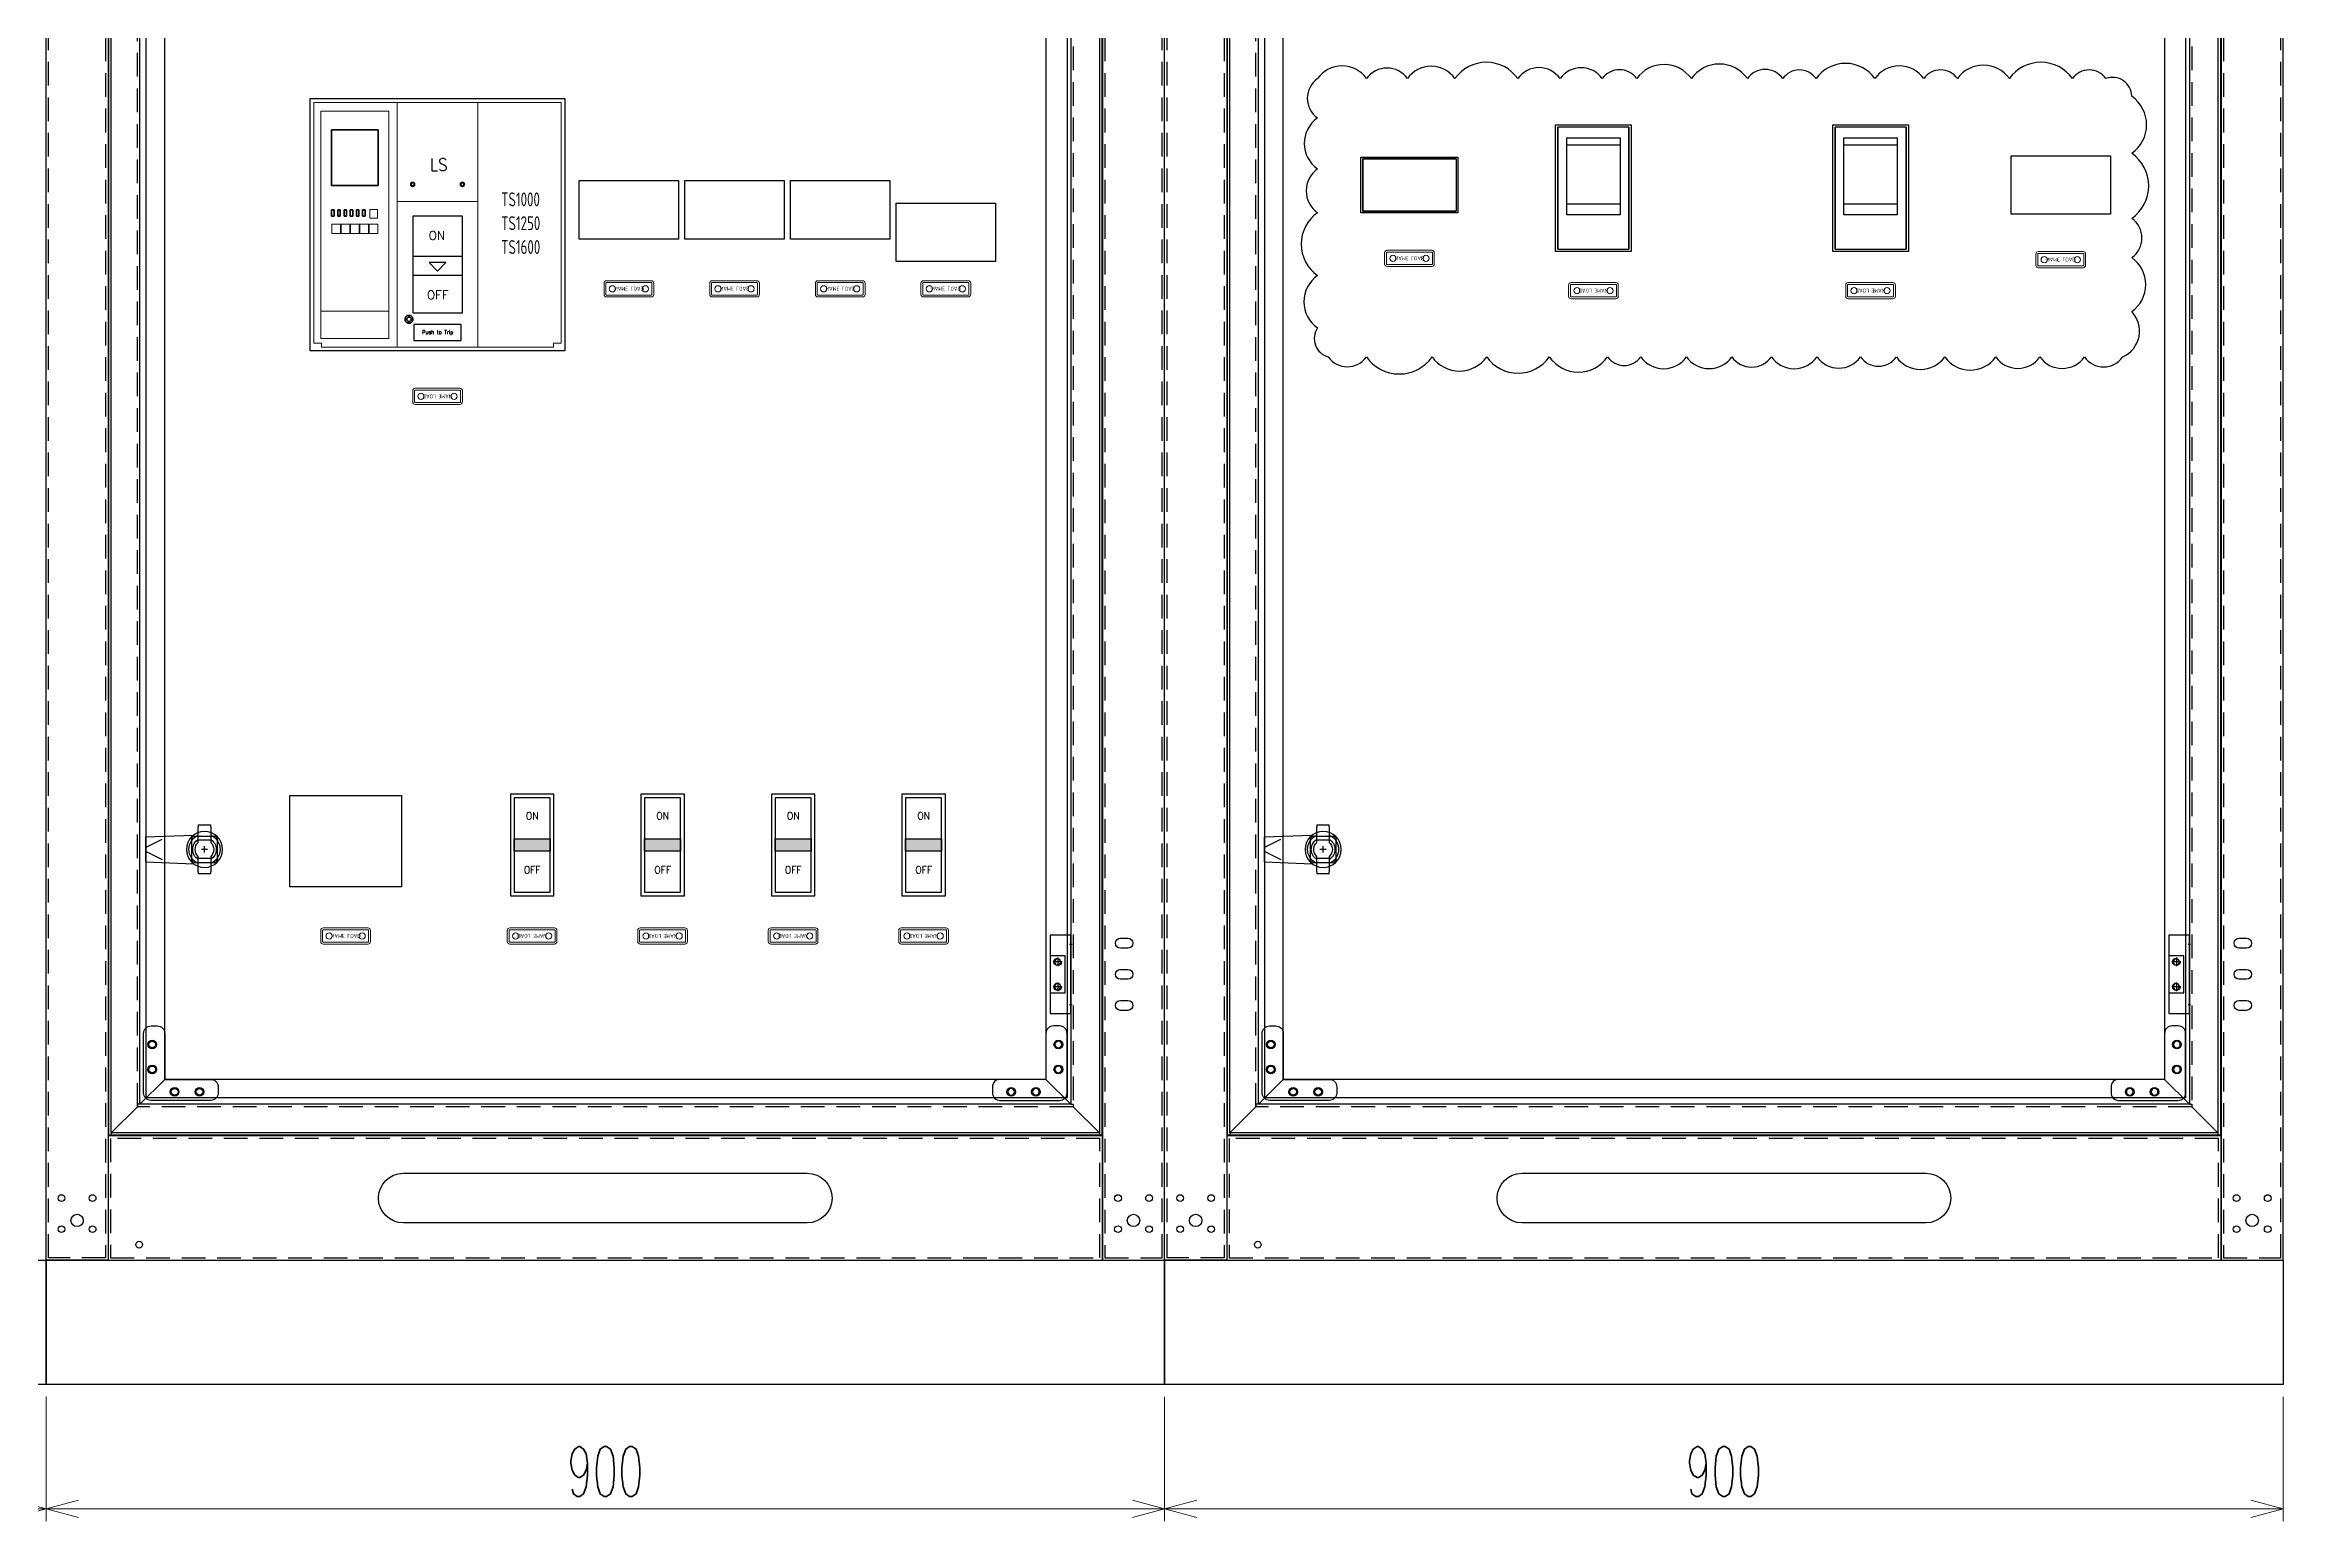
# Model space of a CAD drawing. Header units: millimetres. Extents: x 173893 to 258446, y -176540 to -123824.
# Drawn here: x 193402 to 195203, y -141376 to -140189 of the extents above; entities that cross this region are included whole.
import ezdxf
from ezdxf.enums import TextEntityAlignment as Align

# ---------------------------------------------------------------- set-up
doc = ezdxf.new("R2010")
doc.units = ezdxf.units.MM
doc.header["$LTSCALE"] = 3
doc.linetypes.add('ACAD_ISO04W100', pattern=[30, 24, -3, 0, -3])
doc.linetypes.add('HIDDEN', pattern=[9.525, 6.35, -3.175])
doc.layers.add('@.DM. KÍCH THƯỚC', color=8, linetype='Continuous', transparency=0.2)
for name, color, linetype in [('@.DM. NÉT CHÍNH', 7, 'Continuous'), ('@.DM. NÉT ĐỤC', 2, 'Continuous'), ('@.DM. THIẾT BỊ', 7, 'Continuous'), ('@.VISIBLE', 7, 'Continuous'), ('centerline', 6, 'ACAD_ISO04W100'), ('equipments', 2, 'Continuous'), ('Thiet bi', 7, 'Continuous')]:
    doc.layers.add(name, color=color, linetype=linetype)
for name, color, linetype, lineweight in [('AM_5', 255, 'Continuous', 15), ('hw_Continuous', 3, 'Continuous', 13), ('hw_Text', 7, 'Continuous', 13)]:
    doc.layers.add(name, color=color, linetype=linetype, lineweight=lineweight)
doc.styles.add('Ann_w01', font='romans.shx', dxfattribs={"width": 0.6, "bigfont": 'chineset.shx'})
doc.styles.add('HW_Standard', font='complex.shx', dxfattribs={"width": 0.9})
doc.styles.add('WD_IEC', font='isocp2.shx')
doc.dimstyles.new('Dim 01_SC20', dxfattribs={"dimscale": 20, "dimtxt": 2, "dimasz": 1.3, "dimexe": 0.5, "dimexo": 0.5, "dimgap": 0.5, "dimtad": 1, "dimdec": 1, "dimzin": 12, "dimdsep": 46, "dimtxsty": 'Ann_w01', "dimblk": 'OPEN30', "dimcen": 1.5, "dimclrd": 6, "dimclre": 6, "dimclrt": 3, "dimadec": 1, "dimazin": 3, "dimtm": 1e-09, "dimtfac": 1, "dimtdec": 1, "dimtix": 1, "dimtmove": 0, "dimatfit": 3, "dimldrblk": 'OPEN30', "dimfxl": 1, "dimtolj": 1, "dimlwd": 0, "dimlwe": 0, "dimarcsym": 0})

# ---------------------------------------------------------------- blocks, each defined once
blk = doc.blocks.new('_Open30')
at = {"color": 0, "linetype": 'ByBlock', "lineweight": -2}
for p, q in [((-1, 0.268), (0, 0)), ((0, 0), (-1, -0.268)), ((0, 0), (-1, 0))]:
    blk.add_line(p, q, dxfattribs=at)
blk = doc.blocks.new('*D642')
at = {"layer": '@.DM. KÍCH THƯỚC', "color": 6, "lineweight": 0, "transparency": 16777216}
for p, q in [((192402.6, -141276.4), (192402.6, -141376.4)), ((193402.6, -141276.4), (193402.6, -141376.4)), ((192428.6, -141366.4), (193376.6, -141366.4))]:
    blk.add_line(p, q, dxfattribs=at)
at = {"layer": 'Defpoints', "color": 0, "transparency": 16777216}
for p in [(192402.6, -141266.4), (193402.6, -141266.4), (193402.6, -141366.4)]:
    blk.add_point(p, dxfattribs=at)
at = {"layer": '@.DM. KÍCH THƯỚC', "color": 6, "lineweight": 0, "transparency": 16777216, "xscale": 26, "yscale": 26, "zscale": 26, "rotation": 180}
blk.add_blockref('_Open30', (192402.6, -141366.4), dxfattribs=at)
at = {"layer": '@.DM. KÍCH THƯỚC', "color": 6, "lineweight": 0, "transparency": 16777216, "xscale": 26, "yscale": 26, "zscale": 26}
blk.add_blockref('_Open30', (193402.6, -141366.4), dxfattribs=at)
at = {"layer": '@.DM. KÍCH THƯỚC', "color": 3, "transparency": 16777216, "insert": (192902.6, -141336.4), "char_height": 40, "attachment_point": 5, "style": 'Ann_w01'}
blk.add_mtext('\\A1;1000', dxfattribs=at)
blk = doc.blocks.new('*D643')
at = {"layer": '@.DM. KÍCH THƯỚC', "color": 6, "lineweight": 0, "transparency": 16777216}
for p, q in [((193402.6, -141276.4), (193402.6, -141376.4)), ((194302.6, -141276.4), (194302.6, -141376.4)), ((193428.6, -141366.4), (194276.6, -141366.4))]:
    blk.add_line(p, q, dxfattribs=at)
at = {"layer": 'Defpoints', "color": 0, "transparency": 16777216}
for p in [(193402.6, -141266.4), (194302.6, -141266.4), (194302.6, -141366.4)]:
    blk.add_point(p, dxfattribs=at)
at = {"layer": '@.DM. KÍCH THƯỚC', "color": 6, "lineweight": 0, "transparency": 16777216, "xscale": 26, "yscale": 26, "zscale": 26, "rotation": 180}
blk.add_blockref('_Open30', (193402.6, -141366.4), dxfattribs=at)
at = {"layer": '@.DM. KÍCH THƯỚC', "color": 6, "lineweight": 0, "transparency": 16777216, "xscale": 26, "yscale": 26, "zscale": 26}
blk.add_blockref('_Open30', (194302.6, -141366.4), dxfattribs=at)
at = {"layer": '@.DM. KÍCH THƯỚC', "color": 3, "transparency": 16777216, "insert": (193852.6, -141336.4), "char_height": 40, "attachment_point": 5, "style": 'Ann_w01'}
blk.add_mtext('\\A1;900', dxfattribs=at)
blk = doc.blocks.new('HL012 C')
at = {"color": 6, "linetype": 'Continuous'}
for p, q in [((7, 10), (14, 10)), ((10.5, 13.5), (10.5, 6.5)), ((7, -10), (14, -10)), ((10.5, -6.5), (10.5, -13.5))]:
    blk.add_line(p, q, dxfattribs=at)
at = {"layer": 'centerline'}
for p, q in [((1, 24.2), (-1, 24.2)), ((1, -24.3), (-1, -24.3))]:
    blk.add_line(p, q, dxfattribs=at)
at = {"layer": 'equipments'}
blk.add_lwpolyline([(16.5, 31.5), (16.5, -31.5), (0, -31.5), (0, 31.5)], close=True, dxfattribs=at)
blk.add_lwpolyline([(16.5, -15), (4.5, -15), (4.5, 15), (16.5, 15)], dxfattribs=at)
for centre in [(10.5, 10), (10.5, -10)]:
    blk.add_circle(centre, 2.5, dxfattribs=at)
at = {"layer": 'equipments', "color": 8}
for centre in [(10.5, 10), (10.5, -10)]:
    blk.add_arc(centre, 3, 180, 90, dxfattribs=at)
blk = doc.blocks.new('A$C0080c299')
at = {"layer": '@.DM. NÉT CHÍNH', "color": 1}
blk.add_lwpolyline([(17, 17), (54, 17, -0.414214), (60, 11), (60, 6, -0.414214), (54, 0), (6, 0, -0.414214), (0, 6), (0, 54, -0.414214), (6, 60), (11, 60, -0.414214), (17, 54)], format="xyb", close=True, dxfattribs=at)
at = {"layer": '@.DM. NÉT ĐỤC', "color": 1}
for centre in [(7, 45), (7, 25), (25, 7), (45, 7)]:
    blk.add_circle(centre, 2.7, dxfattribs=at)
blk = doc.blocks.new('MS722')
at = {"layer": '@.DM. THIẾT BỊ', "color": 4}
for p, q in [((-5, 37.8), (-5, 39.5)), ((5, 39.5), (-5, 39.5)), ((-5, 37.8), (-5, 27.2)), ((5, 39.5), (5, 37.8)), ((5, 27.2), (5, 37.8)), ((-5, 27.2), (-5, 25.3)), ((5, 27.2), (-5, 27.2)), ((5, 25.3), (5, 27.2)), ((-5, 14.2), (-5, 12.2)), ((-5, 12.2), (-5, 1.7)), ((-5, 12.2), (5, 12.2)), ((-5, 0), (-5, 1.7)), ((-5, 0), (5, 0)), ((5, 12.2), (5, 14.2)), ((5, 1.7), (5, 12.2)), ((5, 1.7), (5, 0))]:
    blk.add_line(p, q, dxfattribs=at)
for radius, start, end in [(12.5, 113.5782, 246.4218), (7.5, 131.8103, 228.1897), (12.5, 293.5782, 66.4218), (7.5, 311.8103, 48.1897)]:
    blk.add_arc((0, 19.8), radius, start, end, dxfattribs=at)
at = {"layer": '@.DM. THIẾT BỊ', "color": 9}
for start, end in [(121.7569, 238.2431), (301.7569, 58.2431)]:
    blk.add_arc((0, 19.8), 9.5, start, end, dxfattribs=at)
blk = doc.blocks.new('KTRONG')
at = {"layer": '@.DM. THIẾT BỊ', "color": 8}
for p, q in [((-47.5, 10), (-8.9, 11.5)), ((-47.5, -10), (-47.5, 10)), ((-47.5, 1.4), (-34.1, 8.1)), ((-47.5, -1.4), (-34.1, -8.1)), ((-47.5, -10), (-8.9, -11.5))]:
    blk.add_line(p, q, dxfattribs=at)
at = {"layer": '@.DM. THIẾT BỊ', "color": 1, "ltscale": 10}
blk.add_line((0, 2.5), (0, -2.5), dxfattribs=at)
at = {"layer": '@.DM. THIẾT BỊ', "color": 8}
blk.add_lwpolyline([(10.5, 7.5), (10.5, -7.5, -0.414214), (7.5, -10.5), (-7.5, -10.5, -0.414214), (-10.5, -7.5), (-10.5, 7.5, -0.414214), (-7.5, 10.5), (7.5, 10.5, -0.414214)], format="xyb", close=True, dxfattribs=at)
at = {"layer": '@.DM. THIẾT BỊ', "color": 1, "ltscale": 10}
blk.add_lwpolyline([(2.5, 0), (-2.5, 0)], dxfattribs=at)
at = {"layer": '@.DM. THIẾT BỊ', "color": 8}
blk.add_circle((0, 0), 14.5, dxfattribs=at)
blk.add_blockref('MS722', (0, -19.8), dxfattribs=at)
blk = doc.blocks.new('*D644')
at = {"layer": '@.DM. KÍCH THƯỚC', "color": 6, "lineweight": 0, "transparency": 16777216}
for p, q in [((194302.6, -141276.4), (194302.6, -141376.4)), ((195202.6, -141276.4), (195202.6, -141376.4)), ((194328.6, -141366.4), (195176.6, -141366.4))]:
    blk.add_line(p, q, dxfattribs=at)
at = {"layer": 'Defpoints', "color": 0, "transparency": 16777216}
for p in [(194302.6, -141266.4), (195202.6, -141266.4), (195202.6, -141366.4)]:
    blk.add_point(p, dxfattribs=at)
at = {"layer": '@.DM. KÍCH THƯỚC', "color": 6, "lineweight": 0, "transparency": 16777216, "xscale": 26, "yscale": 26, "zscale": 26, "rotation": 180}
blk.add_blockref('_Open30', (194302.6, -141366.4), dxfattribs=at)
at = {"layer": '@.DM. KÍCH THƯỚC', "color": 6, "lineweight": 0, "transparency": 16777216, "xscale": 26, "yscale": 26, "zscale": 26}
blk.add_blockref('_Open30', (195202.6, -141366.4), dxfattribs=at)
at = {"layer": '@.DM. KÍCH THƯỚC', "color": 3, "transparency": 16777216, "insert": (194752.6, -141336.4), "char_height": 40, "attachment_point": 5, "style": 'Ann_w01'}
blk.add_mtext('\\A1;900', dxfattribs=at)
blk = doc.blocks.new('*U341')
at = {"color": 7, "lineweight": 9}
blk.add_lwpolyline([(58246.6, 22747.7), (58210.6, 22747.7, 0.414214), (58208.6, 22745.7), (58208.6, 22736.7, 0.414214), (58210.6, 22734.7), (58246.6, 22734.7, 0.414214), (58248.6, 22736.7), (58248.6, 22745.7, 0.414214)], format="xyb", close=True, dxfattribs=at)
blk.add_lwpolyline([(58246.6, 22747.7), (58210.6, 22747.7, 0.414214), (58208.6, 22745.7), (58208.6, 22736.7, 0.414214), (58210.6, 22734.7), (58246.6, 22734.7, 0.414214), (58248.6, 22736.7), (58248.6, 22745.7, 0.414214)], format="xyb", close=True, dxfattribs=at)
at = {"color": 6, "linetype": 'HIDDEN', "lineweight": 9, "ltscale": 10}
blk.add_lwpolyline([(58246.6, 22746.2), (58210.6, 22746.2, 0.414214), (58210.1, 22745.7), (58210.1, 22736.7, 0.414214), (58210.6, 22736.2), (58246.6, 22736.2, 0.414214), (58247.1, 22736.7), (58247.1, 22745.7, 0.414214)], format="xyb", close=True, dxfattribs=at)
blk.add_lwpolyline([(58246.6, 22746.2), (58210.6, 22746.2, 0.414214), (58210.1, 22745.7), (58210.1, 22736.7, 0.414214), (58210.6, 22736.2), (58246.6, 22736.2, 0.414214), (58247.1, 22736.7), (58247.1, 22745.7, 0.414214)], format="xyb", close=True, dxfattribs=at)
at = {"linetype": 'ByBlock', "lineweight": 9}
for centre in [(58215.3, 22741.2), (58241.9, 22741.2)]:
    blk.add_circle(centre, 2.5, dxfattribs=at)
at = {"style": 'WD_IEC', "width": 0.9}
blk.add_text('NAME LOAD', height=3.2, dxfattribs=at).set_placement((58228.8, 22741.1), align=Align.MIDDLE_CENTER)
blk.add_text('NAME LOAD', height=3.2, dxfattribs=at).set_placement((58228.8, 22741.1), align=Align.MIDDLE_CENTER)

msp = doc.modelspace()

# ---------------------------------------------------------------- hatches: boundary and pattern name
at = {"layer": 'Thiet bi'}
for points in [[(193808.18, -140827.36), (193808.18, -140837.36), (193779.18, -140837.36), (193779.18, -140827.36)], [(193913.18, -140827.36), (193913.18, -140837.36), (193884.18, -140837.36), (193884.18, -140827.36)], [(194018.18, -140827.36), (194018.18, -140837.36), (193989.18, -140837.36), (193989.18, -140827.36)], [(194123.18, -140827.36), (194123.18, -140837.36), (194094.18, -140837.36), (194094.18, -140827.36)]]:
    msp.add_hatch(color=8, dxfattribs=at).paths.add_polyline_path(points)

# ---------------------------------------------------------------- linework, layer by layer
at = {"linetype": 'Continuous', "lineweight": 50}
for p, q in [((193632.33, -140301.9), (193632.33, -140256.9)), ((193632.33, -140256.9), (193669.83, -140256.9)), ((193669.83, -140256.9), (193669.83, -140301.9)), ((193669.83, -140301.9), (193632.33, -140301.9)), ((193632.33, -140326.4), (193632.33, -140321.4)), ((193632.33, -140321.4), (193634.33, -140321.4)), ((193634.33, -140326.4), (193632.33, -140326.4)), ((193634.33, -140321.4), (193634.33, -140326.4)), ((193637.33, -140326.4), (193637.33, -140321.4)), ((193637.33, -140321.4), (193639.33, -140321.4)), ((193639.33, -140326.4), (193637.33, -140326.4)), ((193639.33, -140321.4), (193639.33, -140326.4)), ((193642.33, -140326.4), (193642.33, -140321.4)), ((193642.33, -140321.4), (193644.33, -140321.4)), ((193644.33, -140326.4), (193642.33, -140326.4)), ((193644.33, -140321.4), (193644.33, -140326.4)), ((193647.33, -140326.4), (193647.33, -140321.4)), ((193647.33, -140321.4), (193649.33, -140321.4)), ((193649.33, -140326.4), (193647.33, -140326.4)), ((193649.33, -140321.4), (193649.33, -140326.4)), ((193652.33, -140326.4), (193652.33, -140321.4)), ((193652.33, -140321.4), (193654.33, -140321.4)), ((193654.33, -140326.4), (193652.33, -140326.4)), ((193654.33, -140321.4), (193654.33, -140326.4)), ((193657.33, -140326.4), (193657.33, -140321.4)), ((193657.33, -140321.4), (193659.33, -140321.4)), ((193659.33, -140326.4), (193657.33, -140326.4)), ((193659.33, -140321.4), (193659.33, -140326.4)), ((193691.42, -140409.37), (193691.42, -140409.39))]:
    msp.add_line(p, q, dxfattribs=at)
at = {"color": 3}
for p, q in [((194619.07, -140352.9), (194619.07, -140254.9)), ((194676.07, -140254.9), (194619.07, -140254.9)), ((194619.07, -140254.9), (194619.07, -140352.9)), ((194676.07, -140254.9), (194676.07, -140352.9)), ((194676.07, -140352.9), (194676.07, -140254.9)), ((194842.07, -140352.9), (194842.07, -140254.9)), ((194899.07, -140254.9), (194842.07, -140254.9)), ((194842.07, -140254.9), (194842.07, -140352.9)), ((194899.07, -140254.9), (194899.07, -140352.9)), ((194899.07, -140352.9), (194899.07, -140254.9)), ((194619.07, -140352.9), (194676.07, -140352.9)), ((194842.07, -140352.9), (194899.07, -140352.9))]:
    msp.add_line(p, q, dxfattribs=at)
for p, q in [((194626.07, -140263.49), (194669.08, -140263.49)), ((194626.07, -140325.33), (194626.07, -140263.49)), ((194626.07, -140269.04), (194669.08, -140269.04)), ((194669.08, -140263.49), (194669.08, -140325.33)), ((194849.07, -140263.49), (194892.08, -140263.49)), ((194849.07, -140325.33), (194849.07, -140263.49)), ((194849.07, -140269.04), (194892.08, -140269.04)), ((194892.08, -140263.49), (194892.08, -140325.33)), ((194626.07, -140316.61), (194669.08, -140316.61)), ((194669.08, -140325.33), (194626.07, -140325.33)), ((194849.07, -140316.61), (194892.08, -140316.61)), ((194892.08, -140325.33), (194849.07, -140325.33))]:
    msp.add_line(p, q)
at = {"color": 1}
for points in [[(193615.08, -140231.9), (193820.08, -140231.9), (193820.08, -140434.9), (193615.08, -140434.9)], [(194617.07, -140252.9), (194678.07, -140252.9), (194678.07, -140354.9), (194617.07, -140354.9)], [(194840.07, -140252.9), (194901.07, -140252.9), (194901.07, -140354.9), (194840.07, -140354.9)]]:
    msp.add_lwpolyline(points, close=True, dxfattribs=at)
for points in [[(193697.58, -140404.33), (193737.58, -140404.33), (193737.58, -140326.49), (193697.58, -140326.49)], [(193697.58, -140373.99), (193737.58, -140373.99), (193737.58, -140358.99), (193697.58, -140358.99)], [(193710.94, -140363.75), (193717.58, -140370.66), (193724.22, -140363.75)], [(193698.58, -140426.62), (193736.58, -140426.62), (193736.58, -140413.62), (193698.58, -140413.62)], [(193808.18, -140794.36), (193779.18, -140794.36), (193779.18, -140870.36), (193808.18, -140870.36)], [(193913.18, -140794.36), (193884.18, -140794.36), (193884.18, -140870.36), (193913.18, -140870.36)], [(194018.18, -140794.36), (193989.18, -140794.36), (193989.18, -140870.36), (194018.18, -140870.36)], [(194123.18, -140794.36), (194094.18, -140794.36), (194094.18, -140870.36), (194123.18, -140870.36)], [(193402.57, -141266.4), (192402.57, -141266.4), (192402.57, -141166.4), (193402.57, -141166.4)], [(194302.57, -141266.4), (193402.57, -141266.4), (193402.57, -141166.4), (194302.57, -141166.4)], [(195202.57, -141266.4), (194302.57, -141266.4), (194302.57, -141166.4), (195202.57, -141166.4)]]:
    msp.add_lwpolyline(points, close=True)
at = {"color": 7, "lineweight": 9}
for points in [[(194629.57, -140392.9), (194665.57, -140392.9, 0.4142136), (194667.57, -140390.9), (194667.57, -140381.9, 0.4142136), (194665.57, -140379.9), (194629.57, -140379.9, 0.4142136), (194627.57, -140381.9), (194627.57, -140390.9, 0.4142136)], [(194629.57, -140392.9), (194665.57, -140392.9, 0.4142136), (194667.57, -140390.9), (194667.57, -140381.9, 0.4142136), (194665.57, -140379.9), (194629.57, -140379.9, 0.4142136), (194627.57, -140381.9), (194627.57, -140390.9, 0.4142136)], [(194852.57, -140392.9), (194888.57, -140392.9, 0.4142136), (194890.57, -140390.9), (194890.57, -140381.9, 0.4142136), (194888.57, -140379.9), (194852.57, -140379.9, 0.4142136), (194850.57, -140381.9), (194850.57, -140390.9, 0.4142136)], [(194852.57, -140392.9), (194888.57, -140392.9, 0.4142136), (194890.57, -140390.9), (194890.57, -140381.9, 0.4142136), (194888.57, -140379.9), (194852.57, -140379.9, 0.4142136), (194850.57, -140381.9), (194850.57, -140390.9, 0.4142136)], [(193699.58, -140477.9), (193735.58, -140477.9, 0.4142136), (193737.58, -140475.9), (193737.58, -140466.9, 0.4142136), (193735.58, -140464.9), (193699.58, -140464.9, 0.4142136), (193697.58, -140466.9), (193697.58, -140475.9, 0.4142136)], [(193699.58, -140477.9), (193735.58, -140477.9, 0.4142136), (193737.58, -140475.9), (193737.58, -140466.9, 0.4142136), (193735.58, -140464.9), (193699.58, -140464.9, 0.4142136), (193697.58, -140466.9), (193697.58, -140475.9, 0.4142136)], [(193775.68, -140912.05), (193811.68, -140912.05, 0.4142136), (193813.68, -140910.05), (193813.68, -140901.05, 0.4142136), (193811.68, -140899.05), (193775.68, -140899.05, 0.4142136), (193773.68, -140901.05), (193773.68, -140910.05, 0.4142136)], [(193775.68, -140912.05), (193811.68, -140912.05, 0.4142136), (193813.68, -140910.05), (193813.68, -140901.05, 0.4142136), (193811.68, -140899.05), (193775.68, -140899.05, 0.4142136), (193773.68, -140901.05), (193773.68, -140910.05, 0.4142136)], [(193880.68, -140912.05), (193916.68, -140912.05, 0.4142136), (193918.68, -140910.05), (193918.68, -140901.05, 0.4142136), (193916.68, -140899.05), (193880.68, -140899.05, 0.4142136), (193878.68, -140901.05), (193878.68, -140910.05, 0.4142136)], [(193880.68, -140912.05), (193916.68, -140912.05, 0.4142136), (193918.68, -140910.05), (193918.68, -140901.05, 0.4142136), (193916.68, -140899.05), (193880.68, -140899.05, 0.4142136), (193878.68, -140901.05), (193878.68, -140910.05, 0.4142136)], [(193985.68, -140912.05), (194021.68, -140912.05, 0.4142136), (194023.68, -140910.05), (194023.68, -140901.05, 0.4142136), (194021.68, -140899.05), (193985.68, -140899.05, 0.4142136), (193983.68, -140901.05), (193983.68, -140910.05, 0.4142136)], [(193985.68, -140912.05), (194021.68, -140912.05, 0.4142136), (194023.68, -140910.05), (194023.68, -140901.05, 0.4142136), (194021.68, -140899.05), (193985.68, -140899.05, 0.4142136), (193983.68, -140901.05), (193983.68, -140910.05, 0.4142136)], [(194090.68, -140912.05), (194126.68, -140912.05, 0.4142136), (194128.68, -140910.05), (194128.68, -140901.05, 0.4142136), (194126.68, -140899.05), (194090.68, -140899.05, 0.4142136), (194088.68, -140901.05), (194088.68, -140910.05, 0.4142136)], [(194090.68, -140912.05), (194126.68, -140912.05, 0.4142136), (194128.68, -140910.05), (194128.68, -140901.05, 0.4142136), (194126.68, -140899.05), (194090.68, -140899.05, 0.4142136), (194088.68, -140901.05), (194088.68, -140910.05, 0.4142136)]]:
    msp.add_lwpolyline(points, format="xyb", close=True, dxfattribs=at)
at = {"color": 6, "linetype": 'HIDDEN', "lineweight": 9, "ltscale": 10}
for points in [[(194629.57, -140391.4), (194665.57, -140391.4, 0.4142136), (194666.07, -140390.9), (194666.07, -140381.9, 0.4142136), (194665.57, -140381.4), (194629.57, -140381.4, 0.4142136), (194629.07, -140381.9), (194629.07, -140390.9, 0.4142136)], [(194629.57, -140391.4), (194665.57, -140391.4, 0.4142136), (194666.07, -140390.9), (194666.07, -140381.9, 0.4142136), (194665.57, -140381.4), (194629.57, -140381.4, 0.4142136), (194629.07, -140381.9), (194629.07, -140390.9, 0.4142136)], [(194852.57, -140391.4), (194888.57, -140391.4, 0.4142136), (194889.07, -140390.9), (194889.07, -140381.9, 0.4142136), (194888.57, -140381.4), (194852.57, -140381.4, 0.4142136), (194852.07, -140381.9), (194852.07, -140390.9, 0.4142136)], [(194852.57, -140391.4), (194888.57, -140391.4, 0.4142136), (194889.07, -140390.9), (194889.07, -140381.9, 0.4142136), (194888.57, -140381.4), (194852.57, -140381.4, 0.4142136), (194852.07, -140381.9), (194852.07, -140390.9, 0.4142136)], [(193699.58, -140476.4), (193735.58, -140476.4, 0.4142136), (193736.08, -140475.9), (193736.08, -140466.9, 0.4142136), (193735.58, -140466.4), (193699.58, -140466.4, 0.4142136), (193699.08, -140466.9), (193699.08, -140475.9, 0.4142136)], [(193699.58, -140476.4), (193735.58, -140476.4, 0.4142136), (193736.08, -140475.9), (193736.08, -140466.9, 0.4142136), (193735.58, -140466.4), (193699.58, -140466.4, 0.4142136), (193699.08, -140466.9), (193699.08, -140475.9, 0.4142136)], [(193775.68, -140910.55), (193811.68, -140910.55, 0.4142136), (193812.18, -140910.05), (193812.18, -140901.05, 0.4142136), (193811.68, -140900.55), (193775.68, -140900.55, 0.4142136), (193775.18, -140901.05), (193775.18, -140910.05, 0.4142136)], [(193775.68, -140910.55), (193811.68, -140910.55, 0.4142136), (193812.18, -140910.05), (193812.18, -140901.05, 0.4142136), (193811.68, -140900.55), (193775.68, -140900.55, 0.4142136), (193775.18, -140901.05), (193775.18, -140910.05, 0.4142136)], [(193880.68, -140910.55), (193916.68, -140910.55, 0.4142136), (193917.18, -140910.05), (193917.18, -140901.05, 0.4142136), (193916.68, -140900.55), (193880.68, -140900.55, 0.4142136), (193880.18, -140901.05), (193880.18, -140910.05, 0.4142136)], [(193880.68, -140910.55), (193916.68, -140910.55, 0.4142136), (193917.18, -140910.05), (193917.18, -140901.05, 0.4142136), (193916.68, -140900.55), (193880.68, -140900.55, 0.4142136), (193880.18, -140901.05), (193880.18, -140910.05, 0.4142136)], [(193985.68, -140910.55), (194021.68, -140910.55, 0.4142136), (194022.18, -140910.05), (194022.18, -140901.05, 0.4142136), (194021.68, -140900.55), (193985.68, -140900.55, 0.4142136), (193985.18, -140901.05), (193985.18, -140910.05, 0.4142136)], [(193985.68, -140910.55), (194021.68, -140910.55, 0.4142136), (194022.18, -140910.05), (194022.18, -140901.05, 0.4142136), (194021.68, -140900.55), (193985.68, -140900.55, 0.4142136), (193985.18, -140901.05), (193985.18, -140910.05, 0.4142136)], [(194090.68, -140910.55), (194126.68, -140910.55, 0.4142136), (194127.18, -140910.05), (194127.18, -140901.05, 0.4142136), (194126.68, -140900.55), (194090.68, -140900.55, 0.4142136), (194090.18, -140901.05), (194090.18, -140910.05, 0.4142136)], [(194090.68, -140910.55), (194126.68, -140910.55, 0.4142136), (194127.18, -140910.05), (194127.18, -140901.05, 0.4142136), (194126.68, -140900.55), (194090.68, -140900.55, 0.4142136), (194090.18, -140901.05), (194090.18, -140910.05, 0.4142136)]]:
    msp.add_lwpolyline(points, format="xyb", close=True, dxfattribs=at)
at = {"color": 5}
for points in [[(193811.18, -140791.36), (193776.18, -140791.36), (193776.18, -140873.36), (193811.18, -140873.36)], [(193916.18, -140791.36), (193881.18, -140791.36), (193881.18, -140873.36), (193916.18, -140873.36)], [(194021.18, -140791.36), (193986.18, -140791.36), (193986.18, -140873.36), (194021.18, -140873.36)], [(194126.18, -140791.36), (194091.18, -140791.36), (194091.18, -140873.36), (194126.18, -140873.36)]]:
    msp.add_lwpolyline(points, close=True, dxfattribs=at)
at = {"linetype": 'Continuous', "lineweight": 50}
for centre, radius in [((193697.58, -140300.9), 1.6), ((193697.58, -140300.9), 1.3), ((193737.58, -140300.9), 1.6), ((193737.58, -140300.9), 1.3)]:
    msp.add_circle(centre, radius, dxfattribs=at)
at = {"linetype": 'ByBlock', "lineweight": 9}
for centre in [(194634.27, -140386.4), (194660.87, -140386.4), (194857.27, -140386.4), (194883.87, -140386.4), (193704.28, -140471.4), (193730.88, -140471.4), (193780.38, -140905.55), (193806.98, -140905.55), (193885.38, -140905.55), (193911.98, -140905.55), (193990.38, -140905.55), (194016.98, -140905.55), (194095.38, -140905.55), (194121.98, -140905.55)]:
    msp.add_circle(centre, 2.5, dxfattribs=at)
at = {"linetype": 'Continuous', "lineweight": 50}
for points, start_tangent, end_tangent in [([(193694.58, -140406.25), (193693.35, -140406.5), (193692.82, -140406.79), (193692.35, -140407.17), (193691.96, -140407.64), (193691.67, -140408.17), (193691.42, -140409.39)], (-1, -0.0002521), (-0.0000116, -1)), ([(193691.42, -140409.39), (193691.67, -140410.61), (193691.96, -140411.15), (193692.35, -140411.61), (193692.82, -140411.99), (193693.35, -140412.28), (193694.59, -140412.53)], (-0.0000116, -1), (0.9999988, 0.0015351)), ([(193692.78, -140409.39), (193692.92, -140408.71), (193693.31, -140408.13), (193693.89, -140407.74), (193694.58, -140407.6), (193695.27, -140407.74), (193695.86, -140408.13), (193696.25, -140408.71), (193696.38, -140409.39)], (0, 1), (0, -1)), ([(193696.38, -140409.39), (193696.25, -140410.08), (193695.86, -140410.66), (193695.27, -140411.04), (193694.58, -140411.18), (193693.89, -140411.04), (193693.31, -140410.66), (193692.92, -140410.08), (193692.78, -140409.39)], (0, -1), (0, 1)), ([(193697.74, -140409.39), (193697.5, -140408.17), (193697.2, -140407.64), (193696.82, -140407.17), (193696.35, -140406.79), (193695.81, -140406.5), (193694.58, -140406.25)], (-0.000009, 1), (-1, -0.0002521)), ([(193694.59, -140412.53), (193695.81, -140412.28), (193696.35, -140411.99), (193696.82, -140411.61), (193697.2, -140411.15), (193697.5, -140410.61), (193697.74, -140409.39)], (0.9999988, 0.0015351), (-0.000009, 1))]:
    msp.add_spline(points, degree=3, dxfattribs=dict(at, start_tangent=start_tangent, end_tangent=end_tangent))
at = {"layer": '@.DM. NÉT CHÍNH'}
for points in [[(193352.57, -139066.4), (193352.57, -141166.4), (193402.57, -141166.4), (193402.57, -139066.4)], [(193452.57, -139066.4), (193452.57, -141166.4), (193402.57, -141166.4), (193402.57, -139066.4)], [(194252.57, -139066.4), (194252.57, -141166.4), (194302.57, -141166.4), (194302.57, -139066.4)], [(194352.57, -139066.4), (194352.57, -141166.4), (194302.57, -141166.4), (194302.57, -139066.4)], [(195152.57, -139066.4), (195152.57, -141166.4), (195202.57, -141166.4), (195202.57, -139066.4)], [(193452.57, -141166.4), (194252.57, -141166.4), (194252.57, -141066.4), (193452.57, -141066.4)], [(194352.57, -141166.4), (195152.57, -141166.4), (195152.57, -141066.4), (194352.57, -141066.4)]]:
    msp.add_lwpolyline(points, close=True, dxfattribs=at)
at = {"layer": '@.DM. NÉT CHÍNH', "linetype": 'HIDDEN'}
for points in [[(193450.57, -139068.4), (193450.57, -141164.4), (193404.57, -141164.4), (193404.57, -139068.4)], [(194254.57, -139068.4), (194254.57, -141164.4), (194300.57, -141164.4), (194300.57, -139068.4)], [(194350.57, -139068.4), (194350.57, -141164.4), (194304.57, -141164.4), (194304.57, -139068.4)], [(195154.57, -139068.4), (195154.57, -141164.4), (195200.57, -141164.4), (195200.57, -139068.4)], [(193454.57, -141164.4), (194250.57, -141164.4), (194250.57, -141068.4), (193454.57, -141068.4)], [(194354.57, -141164.4), (195150.57, -141164.4), (195150.57, -141068.4), (194354.57, -141068.4)]]:
    msp.add_lwpolyline(points, close=True, dxfattribs=at)
at = {"layer": '@.DM. NÉT CHÍNH', "color": 6}
for points in [[(194252.07, -141065.9), (193453.07, -141065.9), (193453.07, -139166.9), (194252.07, -139166.9)], [(194250.07, -141063.9), (193455.07, -141063.9), (193455.07, -139168.9), (194250.07, -139168.9)], [(195152.07, -141065.9), (194353.07, -141065.9), (194353.07, -139166.9), (195152.07, -139166.9)], [(195150.07, -141063.9), (194355.07, -141063.9), (194355.07, -139168.9), (195150.07, -139168.9)], [(193478.07, -139191.9), (194227.07, -139191.9), (194227.07, -141040.9), (193478.07, -141040.9)], [(194378.07, -139191.9), (195127.07, -139191.9), (195127.07, -141040.9), (194378.07, -141040.9)], [(193498.07, -139211.9), (194207.07, -139211.9), (194207.07, -141020.9), (193498.07, -141020.9)], [(194398.07, -139211.9), (195107.07, -139211.9), (195107.07, -141020.9), (194398.07, -141020.9)]]:
    msp.add_lwpolyline(points, close=True, dxfattribs=at)
at = {"layer": '@.DM. NÉT CHÍNH', "color": 6, "linetype": 'HIDDEN'}
for points in [[(193476.07, -139189.9), (194229.07, -139189.9), (194229.07, -141042.9), (193476.07, -141042.9)], [(194376.07, -139189.9), (195129.07, -139189.9), (195129.07, -141042.9), (194376.07, -141042.9)]]:
    msp.add_lwpolyline(points, close=True, dxfattribs=at)
at = {"layer": '@.DM. NÉT CHÍNH', "color": 4}
for points in [[(193483.07, -139196.9), (194224.07, -139196.9), (194224.07, -141035.9), (193483.07, -141035.9)], [(194383.07, -139196.9), (195124.07, -139196.9), (195124.07, -141035.9), (194383.07, -141035.9)]]:
    msp.add_lwpolyline(points, close=True, dxfattribs=at)
at = {"layer": '@.DM. NÉT CHÍNH', "linetype": 'Continuous'}
msp.add_lwpolyline([(194425.63, -140215.83, 0.5205671), (194425.63, -140247.47, 0.5205671), (194425.63, -140288.43, 0.5205671), (194425.63, -140323.67, 0.5205671), (194425.63, -140374.23, 0.5205671), (194425.63, -140416.41, 0.5205671), (194434.25, -140439.66, 0.5205671), (194464.91, -140439.66, 0.5205671), (194517.78, -140439.66, 0.5205671), (194561.77, -140439.66, 0.5205671), (194612.07, -140439.66, 0.5205671), (194658.97, -140439.66, 0.5205671), (194685.64, -140439.66, 0.5205671), (194722.49, -140439.66, 0.5205671), (194758.91, -140439.66, 0.5205671), (194790.73, -140439.66, 0.5205671), (194827.46, -140439.66, 0.5205671), (194862.44, -140439.66, 0.5205671), (194891.29, -140439.66, 0.5205671), (194930.22, -140439.66, 0.5205671), (194971.23, -140439.66, 0.5205671), (195006.84, -140439.66, 0.5205671), (195042.59, -140439.66, 0.5205671), (195073.43, -140439.66, 0.5205671), (195080.69, -140403.21, 0.5205671), (195080.69, -140359.82, 0.5205671), (195080.69, -140328.25, 0.5205671), (195080.69, -140275.87, 0.5205671), (195080.69, -140229.96, 0.5205671), (195059.94, -140215.83, 0.5205671), (195032.99, -140215.83, 0.5205671), (194982.21, -140215.83, 0.5205671), (194940.49, -140215.83, 0.5205671), (194913.31, -140215.83, 0.5205671), (194873.98, -140215.83, 0.5205671), (194826.72, -140215.83, 0.5205671), (194799.88, -140215.83, 0.5205671), (194771.48, -140215.83, 0.5205671), (194726.38, -140215.83, 0.5205671), (194682.42, -140215.83, 0.5205671), (194654.7, -140215.83, 0.5205671), (194620.76, -140215.83, 0.5205671), (194586.76, -140215.83, 0.5205671), (194536.17, -140215.83, 0.5205671), (194497.89, -140215.83, 0.5205671), (194465.11, -140215.83, 0.5205671)], format="xyb", close=True, dxfattribs=at)
for points in [[(194460.57, -140278.89), (194538.57, -140278.89), (194538.57, -140323.89), (194460.57, -140323.89)], [(194983.57, -140277.9), (195063.57, -140277.9), (195063.57, -140324.9), (194983.57, -140324.9)], [(194462.07, -140280.39), (194537.07, -140280.39), (194537.07, -140322.39), (194462.07, -140322.39)], [(193831.58, -140297.9), (193911.58, -140297.9), (193911.58, -140344.9), (193831.58, -140344.9)], [(193916.58, -140297.9), (193996.58, -140297.9), (193996.58, -140344.9), (193916.58, -140344.9)], [(194001.58, -140297.9), (194081.58, -140297.9), (194081.58, -140344.9), (194001.58, -140344.9)], [(194086.58, -140315.9), (194166.58, -140315.9), (194166.58, -140362.9), (194086.58, -140362.9)], [(193598.68, -140792.65), (193688.68, -140792.65), (193688.68, -140866.05), (193598.68, -140866.05)]]:
    msp.add_lwpolyline(points, close=True, dxfattribs=at)
at = {"layer": '@.DM. NÉT CHÍNH', "color": 6}
for points in [[(193498.07, -141020.9), (193478.07, -141040.9), (193476.07, -141040.9), (193476.07, -141042.9), (193455.07, -141063.9), (193455.07, -141065.9)], [(194207.07, -141020.9), (194227.07, -141040.9), (194229.07, -141040.9), (194229.07, -141042.9), (194250.07, -141063.9), (194250.07, -141065.9)], [(194398.07, -141020.9), (194378.07, -141040.9), (194376.07, -141040.9), (194376.07, -141042.9), (194355.07, -141063.9), (194355.07, -141065.9)], [(195107.07, -141020.9), (195127.07, -141040.9), (195129.07, -141040.9), (195129.07, -141042.9), (195150.07, -141063.9), (195150.07, -141065.9)]]:
    msp.add_lwpolyline(points, dxfattribs=at)
for centre in [(193488.07, -140992.9), (194217.07, -140992.9), (194388.07, -140992.9), (195117.07, -140992.9), (193488.07, -141012.9), (194217.07, -141012.9), (194388.07, -141012.9), (195117.07, -141012.9), (193506.07, -141030.9), (193526.07, -141030.9), (194179.07, -141030.9), (194199.07, -141030.9), (194406.07, -141030.9), (194426.07, -141030.9), (195079.07, -141030.9), (195099.07, -141030.9)]:
    msp.add_circle(centre, 3.5, dxfattribs=at)
at = {"layer": '@.DM. NÉT CHÍNH'}
for centre, radius in [((193415.07, -141116.4), 2.7), ((193440.07, -141116.4), 2.7), ((194265.07, -141116.4), 2.7), ((194290.07, -141116.4), 2.7), ((194315.07, -141116.4), 2.7), ((194340.07, -141116.4), 2.7), ((195165.07, -141116.4), 2.7), ((195190.07, -141116.4), 2.7), ((193415.07, -141141.4), 2.7), ((193427.57, -141134.4), 5), ((193440.07, -141141.4), 2.7), ((194265.07, -141141.4), 2.7), ((194277.57, -141134.4), 5), ((194290.07, -141141.4), 2.7), ((194315.07, -141141.4), 2.7), ((194327.57, -141134.4), 5), ((194340.07, -141141.4), 2.7), ((195165.07, -141141.4), 2.7), ((195177.57, -141134.4), 5), ((195190.07, -141141.4), 2.7)]:
    msp.add_circle(centre, radius, dxfattribs=at)
at = {"layer": '@.DM. NÉT ĐỤC'}
for points in [[(194267.07, -140907.4), (194273.07, -140907.4, -1), (194273.07, -140915.4), (194267.07, -140915.4, -1)], [(195167.07, -140907.4), (195173.07, -140907.4, -1), (195173.07, -140915.4), (195167.07, -140915.4, -1)], [(194267.07, -140932.4), (194273.07, -140932.4, -1), (194273.07, -140940.4), (194267.07, -140940.4, -1)], [(195167.07, -140932.4), (195173.07, -140932.4, -1), (195173.07, -140940.4), (195167.07, -140940.4, -1)], [(194267.07, -140957.4), (194273.07, -140957.4, -1), (194273.07, -140965.4), (194267.07, -140965.4, -1)], [(195167.07, -140957.4), (195173.07, -140957.4, -1), (195173.07, -140965.4), (195167.07, -140965.4, -1)], [(194015.07, -141136.4), (193690.07, -141136.4, -1), (193690.07, -141096.4), (194015.07, -141096.4, -1)], [(194915.07, -141136.4), (194590.07, -141136.4, -1), (194590.07, -141096.4), (194915.07, -141096.4, -1)]]:
    msp.add_lwpolyline(points, format="xyb", close=True, dxfattribs=at)
for centre in [(193477.57, -141153.9), (194377.57, -141153.9)]:
    msp.add_circle(centre, 2.7, dxfattribs=at)
at = {"layer": '@.VISIBLE'}
for p, q in [((194537.07, -140280.39), (194462.07, -140280.39)), ((194462.07, -140280.39), (194462.07, -140322.39)), ((194462.07, -140322.39), (194537.07, -140322.39))]:
    msp.add_line(p, q, dxfattribs=at)
at = {"layer": '@.VISIBLE', "color": 1}
for points in [[(193831.58, -140297.9), (193911.58, -140297.9), (193911.58, -140344.9), (193831.58, -140344.9)], [(193916.58, -140297.9), (193996.58, -140297.9), (193996.58, -140344.9), (193916.58, -140344.9)], [(194001.58, -140297.9), (194081.58, -140297.9), (194081.58, -140344.9), (194001.58, -140344.9)]]:
    msp.add_lwpolyline(points, close=True, dxfattribs=at)
at = {"layer": 'AM_5'}
for points in [[(193623.78, -140242.1), (193678.38, -140242.1), (193678.38, -140424.9), (193623.78, -140424.9)], [(193632.58, -140333), (193669.58, -140333), (193669.58, -140340.3), (193632.58, -140340.3)], [(193632.58, -140333), (193639.48, -140333), (193639.48, -140340.3), (193632.58, -140340.3)], [(193640.08, -140333), (193646.98, -140333), (193646.98, -140340.3), (193640.08, -140340.3)], [(193647.58, -140333), (193654.48, -140333), (193654.48, -140340.3), (193647.58, -140340.3)], [(193655.08, -140333), (193661.98, -140333), (193661.98, -140340.3), (193655.08, -140340.3)], [(193662.58, -140333), (193669.58, -140333), (193669.58, -140340.3), (193662.58, -140340.3)], [(193662.98, -140321.15), (193669.18, -140321.15), (193669.18, -140328.15), (193662.98, -140328.15)], [(193623.78, -140402.9), (193678.38, -140402.9), (193678.38, -140424.9), (193623.78, -140424.9)]]:
    msp.add_lwpolyline(points, close=True, dxfattribs=at)
at = {"layer": 'hw_Continuous'}
for points in [[(193618.08, -140428.7), (193618.08, -140234.9), (193817.08, -140234.9), (193817.08, -140428.7)], [(193624.29, -140431.9), (193624.3, -140428.7), (193618.08, -140428.7)], [(193810.87, -140431.9), (193624.29, -140431.9)], [(193810.87, -140431.9), (193810.86, -140428.7), (193817.08, -140428.7)]]:
    msp.add_lwpolyline(points, dxfattribs=at)
for points in [[(193685.16, -140314.76), (193750.01, -140314.76), (193750.01, -140234.9), (193685.16, -140234.9)], [(193685.16, -140314.76), (193750.01, -140314.76), (193750.01, -140431.9), (193685.16, -140431.9)]]:
    msp.add_lwpolyline(points, close=True, dxfattribs=at)
at = {"layer": 'Thiet bi'}
for points in [[(193808.18, -140837.36), (193779.18, -140837.36), (193779.18, -140827.36), (193808.18, -140827.36)], [(193913.18, -140837.36), (193884.18, -140837.36), (193884.18, -140827.36), (193913.18, -140827.36)], [(194018.18, -140837.36), (193989.18, -140837.36), (193989.18, -140827.36), (194018.18, -140827.36)], [(194123.18, -140837.36), (194094.18, -140837.36), (194094.18, -140827.36), (194123.18, -140827.36)]]:
    msp.add_lwpolyline(points, close=True, dxfattribs=at)

# ---------------------------------------------------------------- block references
at = {"xscale": -1, "rotation": 180}
for name, p in [('*U341', (136270.95, -117619.22)), ('*U341', (136794.95, -117620.23)), ('*U341', (135642.96, -117643.73)), ('*U341', (135727.96, -117643.73)), ('*U341', (135812.96, -117643.73)), ('*U341', (135897.96, -117643.73)), ('KTRONG', (193530.07, -140835.9)), ('KTRONG', (194430.07, -140835.9)), ('*U341', (135415.06, -118164.38))]:
    msp.add_blockref(name, p, dxfattribs=at)
at = {"layer": '@.DM. NÉT CHÍNH'}
for p in [(193481.07, -141037.9), (194381.07, -141037.9)]:
    msp.add_blockref('A$C0080c299', p, dxfattribs=at)
at = {"layer": '@.DM. NÉT CHÍNH', "xscale": -1}
for p in [(194224.07, -141037.9), (195124.07, -141037.9)]:
    msp.add_blockref('A$C0080c299', p, dxfattribs=at)
at = {"layer": 'equipments', "xscale": -1}
for p in [(194227.07, -140936.4), (195127.07, -140936.4)]:
    msp.add_blockref('HL012 C', p, dxfattribs=at)

# ---------------------------------------------------------------- texts
at = {"style": 'WD_IEC', "width": 0.9}
for p in [(194647.44, -140386.38), (194647.44, -140386.38), (194870.44, -140386.38), (194870.44, -140386.38), (193717.45, -140471.38), (193717.45, -140471.38), (193793.55, -140905.53), (193793.55, -140905.53), (193898.55, -140905.53), (193898.55, -140905.53), (194003.55, -140905.53), (194003.55, -140905.53), (194108.55, -140905.53), (194108.55, -140905.53)]:
    msp.add_text('NAME LOAD', height=3.2, rotation=180, dxfattribs=at).set_placement(p, align=Align.MIDDLE_CENTER)
at = {"layer": 'Defpoints', "color": 251, "style": 'WD_IEC', "width": 0.75}
for s, p in [('TS1000', (193768.75, -140312.94)), ('TS1250', (193768.75, -140332.11)), ('TS1600', (193768.75, -140351.28))]:
    msp.add_text(s, height=11.2, dxfattribs=at).set_placement(p, align=Align.MIDDLE_LEFT)
at = {"layer": 'hw_Text', "color": 3, "style": 'HW_Standard'}
msp.add_text('ON', height=7, dxfattribs=at).set_placement((193717.07, -140342.04), align=Align.MIDDLE_CENTER)
at = {"layer": 'hw_Text', "color": 1, "style": 'HW_Standard'}
msp.add_text('OFF', height=7, dxfattribs=at).set_placement((193717.75, -140389.84), align=Align.MIDDLE_CENTER)
at = {"layer": 'hw_Text', "style": 'HW_Standard'}
msp.add_text('Push to Trip', height=3, dxfattribs=at).set_placement((193717.68, -140419.78), align=Align.MIDDLE_CENTER)
at = {"layer": 'hw_Text', "style": 'HW_Standard', "width": 0.9, "flags": 10}
msp.add_attdef('LS', text='LS', height=10, dxfattribs=at).set_placement((193718.6, -140285.02), align=Align.MIDDLE_CENTER)
at = {"layer": 'Thiet bi', "color": 3, "style": 'HW_Standard', "width": 0.9}
for p in [(193793.74, -140808.84), (193898.74, -140808.84), (194003.74, -140808.84), (194108.74, -140808.84)]:
    msp.add_text('ON', height=6, dxfattribs=at).set_placement(p, align=Align.MIDDLE_CENTER)
at = {"layer": 'Thiet bi', "color": 1, "style": 'HW_Standard', "width": 0.9}
for p in [(193793.74, -140852.39), (193898.74, -140852.39), (194003.74, -140852.39), (194108.74, -140852.39)]:
    msp.add_text('OFF', height=6, dxfattribs=at).set_placement(p, align=Align.MIDDLE_CENTER)

# ---------------------------------------------------------------- dimensions: what is measured, and where the dimension line sits
at = {"layer": '@.DM. KÍCH THƯỚC'}
for base, p1, p2, picture, middle in [((193402.57, -141366.4), (192402.57, -141266.4), (193402.57, -141266.4), '*D642', (192902.57, -141336.4)), ((194302.57, -141366.4), (193402.57, -141266.4), (194302.57, -141266.4), '*D643', (193852.57, -141336.4)), ((195202.57, -141366.4), (194302.57, -141266.4), (195202.57, -141266.4), '*D644', (194752.57, -141336.4))]:
    dim = msp.add_linear_dim(base=base, p1=p1, p2=p2, dimstyle='Dim 01_SC20', dxfattribs=at)
    dim.commit()
    dim.dimension.update_dxf_attribs({"geometry": picture, "text_midpoint": middle})

doc.saveas('drawing.dxf')
